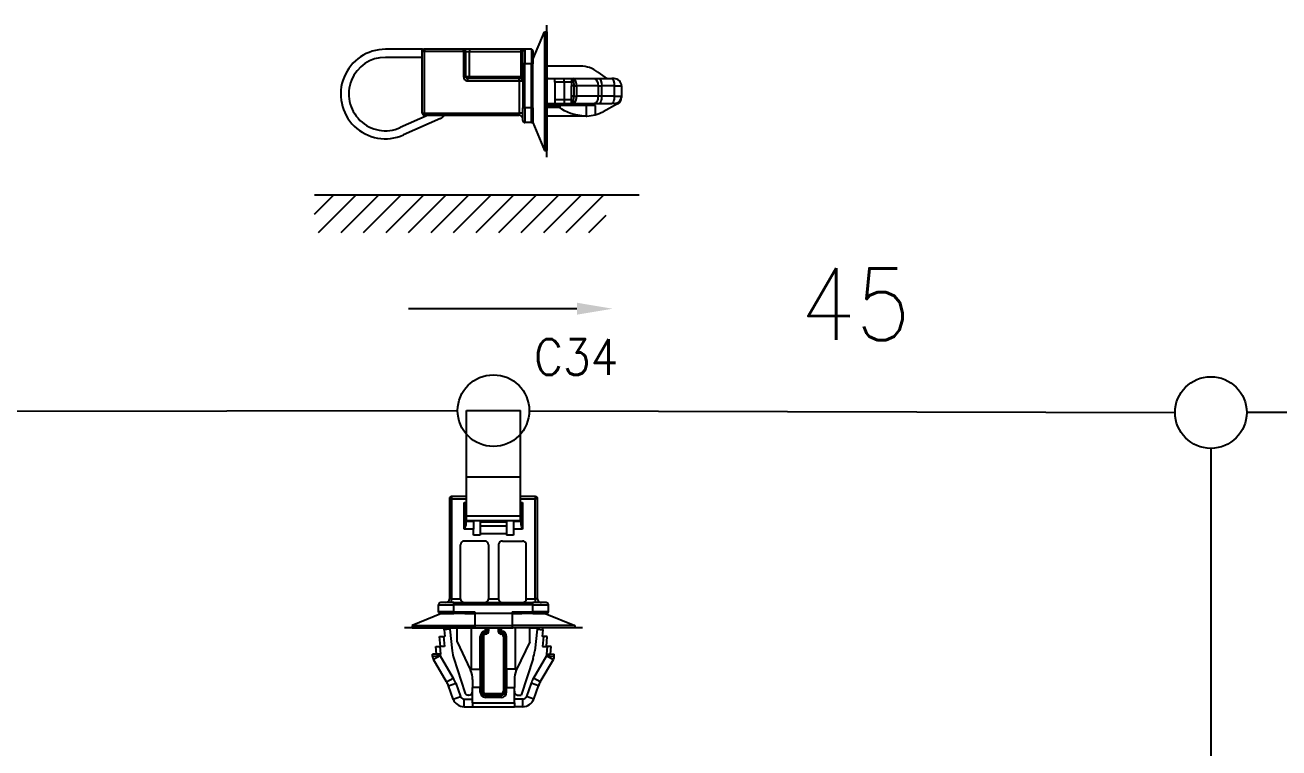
# Model space of a CAD drawing. Header units: inches. Extents: x 47316 to 59086, y 3141 to 11743.
# Drawn here: x 54072.9 to 54160.4, y 8599.2 to 8649.7 of the extents above; entities that cross this region are included whole.
import ezdxf

# ---------------------------------------------------------------- set-up
doc = ezdxf.new("R2010")
doc.units = ezdxf.units.IN
doc.header["$MEASUREMENT"] = 0
doc.styles.get("Standard").update_dxf_attribs({"font": ''})
doc.styles.get('Standard').set_extended_font_data('SimSun')
doc.linetypes.add('_VH_OTCON', pattern='A,0.0001,[7,VeSys.shx,S=0.1,R=0,X=0,Y=0],-0.4,[7,VeSys.shx,S=0.1,R=0,X=0,Y=0],-0.4,["X",Standard,S=1,R=0,X=-0.5,Y=-0.5],-0.0001,[7,VeSys.shx,S=0.1,R=0,X=0,Y=0],-0.4', length=1.2002)
doc.linetypes.add('_VH_UNTAPED', pattern='A,0.0001,[17,VeSys.shx,S=0.1,R=0,X=0,Y=0],-0.4', length=0.4001)

msp = doc.modelspace()

# ---------------------------------------------------------------- linework, layer by layer
at = {"color": 0, "lineweight": -2, "ltscale": 0.45}
msp.add_line((54109.317, 8640.476), (54109.317, 8649.692), dxfattribs=at)
at = {"color": 0, "lineweight": -2, "ltscale": 0.102775}
msp.add_line((54108.36, 8647.286), (54109.164, 8649.231), dxfattribs=at)
at = {"color": 0, "lineweight": -2, "ltscale": 0.404999}
for p, q in [((54109.164, 8649.231), (54109.164, 8640.936)), ((54109.317, 8649.231), (54109.317, 8640.936))]:
    msp.add_line(p, q, dxfattribs=at)
at = {"color": 0, "lineweight": -2, "ltscale": 0.0075}
for p, q in [((54109.164, 8649.231), (54109.317, 8649.231)), ((54100.782, 8647.848), (54100.628, 8647.848)), ((54100.782, 8648.002), (54100.782, 8647.848)), ((54103.521, 8647.848), (54103.521, 8648.002)), ((54103.521, 8647.848), (54103.675, 8647.848)), ((54103.931, 8648.002), (54103.931, 8647.848)), ((54107.515, 8648.002), (54107.515, 8647.848)), ((54107.796, 8646.978), (54107.643, 8646.978)), ((54103.521, 8646.082), (54103.675, 8646.082)), ((54103.803, 8645.8), (54103.803, 8645.954)), ((54107.387, 8645.8), (54107.387, 8645.954)), ((54100.628, 8643.548), (54100.782, 8643.548)), ((54100.782, 8643.394), (54100.782, 8643.548)), ((54107.387, 8643.394), (54107.387, 8643.548)), ((54107.796, 8643.906), (54107.643, 8643.906)), ((54109.164, 8640.936), (54109.317, 8640.936))]:
    msp.add_line(p, q, dxfattribs=at)
at = {"color": 0, "lineweight": -2, "ltscale": 0.125}
for p, q in [((54100.628, 8648.002), (54098.068, 8648.002)), ((54100.628, 8647.439), (54098.068, 8647.439))]:
    msp.add_line(p, q, dxfattribs=at)
at = {"color": 0, "lineweight": -2, "ltscale": 0.005579}
msp.add_line((54100.628, 8647.921), (54100.628, 8648.036), dxfattribs=at)
at = {"color": 0, "lineweight": -2, "ltscale": 0.003563}
msp.add_line((54100.628, 8647.848), (54100.628, 8647.921), dxfattribs=at)
at = {"color": 0, "lineweight": -2, "ltscale": 0.208965}
msp.add_line((54100.628, 8643.569), (54100.628, 8647.848), dxfattribs=at)
at = {"color": 0, "lineweight": -2, "ltscale": 0.001345}
msp.add_line((54100.782, 8648.002), (54100.754, 8648.002), dxfattribs=at)
at = {"color": 0, "lineweight": -2, "ltscale": 0.13375}
for p, q in [((54103.521, 8648.002), (54100.782, 8648.002)), ((54103.521, 8647.848), (54100.782, 8647.848))]:
    msp.add_line(p, q, dxfattribs=at)
at = {"color": 0, "lineweight": -2, "ltscale": 0.210001}
msp.add_line((54100.782, 8643.548), (54100.782, 8647.848), dxfattribs=at)
at = {"color": 0, "lineweight": -2, "ltscale": 0.02}
msp.add_line((54103.931, 8648.002), (54103.521, 8648.002), dxfattribs=at)
at = {"color": 0, "lineweight": -2, "ltscale": 0.08625}
for p, q in [((54103.521, 8647.848), (54103.521, 8646.082)), ((54103.675, 8646.082), (54103.675, 8647.848)), ((54103.931, 8646.082), (54103.931, 8647.848)), ((54107.515, 8647.848), (54107.515, 8646.082))]:
    msp.add_line(p, q, dxfattribs=at)
at = {"color": 0, "lineweight": -2, "ltscale": 0.0125}
for p, q in [((54103.675, 8647.848), (54103.931, 8647.848)), ((54103.931, 8646.082), (54103.675, 8646.082)), ((54109.881, 8645.698), (54109.881, 8645.954)), ((54110.546, 8645.698), (54110.546, 8645.954)), ((54107.387, 8645.8), (54107.643, 8645.8)), ((54109.881, 8644.469), (54109.881, 8644.213)), ((54110.546, 8644.469), (54110.546, 8644.213)), ((54107.643, 8643.548), (54107.387, 8643.548))]:
    msp.add_line(p, q, dxfattribs=at)
at = {"color": 0, "lineweight": -2, "ltscale": 0.175}
for p, q in [((54107.515, 8648.002), (54103.931, 8648.002)), ((54103.931, 8647.848), (54107.515, 8647.848)), ((54107.387, 8645.954), (54103.803, 8645.954)), ((54107.515, 8646.082), (54103.931, 8646.082)), ((54103.803, 8645.8), (54107.387, 8645.8))]:
    msp.add_line(p, q, dxfattribs=at)
at = {"color": 0, "lineweight": -2, "ltscale": 0.01375}
msp.add_line((54107.796, 8648.002), (54107.515, 8648.002), dxfattribs=at)
at = {"color": 0, "lineweight": -2, "ltscale": 0.00625}
for p, q in [((54107.515, 8647.848), (54107.643, 8647.848)), ((54103.931, 8646.082), (54103.931, 8645.954)), ((54107.515, 8645.954), (54107.387, 8645.954)), ((54107.643, 8646.082), (54107.515, 8646.082)), ((54107.515, 8646.082), (54107.515, 8645.954))]:
    msp.add_line(p, q, dxfattribs=at)
at = {"color": 0, "lineweight": -2, "ltscale": 0.0425}
for p, q in [((54107.643, 8646.978), (54107.643, 8647.848)), ((54107.643, 8643.036), (54107.643, 8643.906))]:
    msp.add_line(p, q, dxfattribs=at)
at = {"color": 0, "lineweight": -2, "ltscale": 0.05}
for p, q in [((54107.796, 8648.002), (54107.796, 8646.978)), ((54108.257, 8648.002), (54108.257, 8646.978)), ((54107.796, 8643.906), (54107.796, 8642.882)), ((54108.257, 8642.882), (54108.257, 8643.906))]:
    msp.add_line(p, q, dxfattribs=at)
at = {"color": 0, "lineweight": -2, "ltscale": 0.022501}
for p, q in [((54108.257, 8648.002), (54107.796, 8648.002)), ((54108.257, 8646.978), (54107.796, 8646.978)), ((54108.257, 8643.906), (54107.796, 8643.906)), ((54108.257, 8642.882), (54107.796, 8642.882))]:
    msp.add_line(p, q, dxfattribs=at)
at = {"color": 0, "lineweight": -2, "ltscale": 0.045}
for p, q in [((54108.36, 8647.9), (54108.36, 8646.978)), ((54108.36, 8643.906), (54108.36, 8642.984)), ((54110.239, 8644.085), (54109.317, 8644.085)), ((54110.239, 8643.941), (54109.317, 8643.941))]:
    msp.add_line(p, q, dxfattribs=at)
at = {"color": 0, "lineweight": -2, "ltscale": 0.15}
for p, q in [((54107.643, 8646.978), (54107.643, 8643.906)), ((54107.796, 8643.906), (54107.796, 8646.978)), ((54108.257, 8643.906), (54108.257, 8646.978)), ((54108.36, 8643.906), (54108.36, 8646.978))]:
    msp.add_line(p, q, dxfattribs=at)
at = {"color": 0, "lineweight": -2, "ltscale": 0.005}
for p, q in [((54108.257, 8646.978), (54108.36, 8646.978)), ((54108.257, 8643.906), (54108.36, 8643.906)), ((54108.257, 8642.882), (54108.36, 8642.882))]:
    msp.add_line(p, q, dxfattribs=at)
at = {"color": 0, "lineweight": -2, "ltscale": 0.114584}
msp.add_line((54111.664, 8646.824), (54109.317, 8646.824), dxfattribs=at)
at = {"color": 0, "lineweight": -2}
for p, q in [((54107.515, 8645.954), (54107.518, 8645.954)), ((54107.518, 8645.954), (54107.524, 8645.951)), ((54107.524, 8645.951), (54107.55, 8645.929)), ((54107.598, 8645.881), (54107.636, 8645.829)), ((54107.642, 8646.07), (54107.635, 8646.038)), ((54107.643, 8646.077), (54107.642, 8646.07)), ((54107.643, 8646.077), (54107.643, 8646.078)), ((54107.643, 8646.078), (54107.643, 8646.077)), ((54107.643, 8646.066), (54107.643, 8646.077)), ((54111.248, 8645.929), (54111.175, 8645.954)), ((54111.175, 8645.954), (54111.176, 8645.954)), ((54111.176, 8645.954), (54111.177, 8645.953)), ((54111.177, 8645.953), (54111.178, 8645.952)), ((54111.178, 8645.952), (54111.179, 8645.949)), ((54111.179, 8645.949), (54111.182, 8645.939)), ((54111.182, 8645.939), (54111.194, 8645.829)), ((54111.312, 8645.858), (54111.248, 8645.929)), ((54111.354, 8645.774), (54111.312, 8645.858)), ((54107.636, 8645.829), (54107.643, 8645.8)), ((54111.194, 8645.829), (54111.203, 8645.442)), ((54111.385, 8645.672), (54111.354, 8645.774)), ((54111.41, 8645.442), (54111.385, 8645.672)), ((54111.175, 8644.213), (54111.214, 8644.22)), ((54111.175, 8644.213), (54111.176, 8644.213)), ((54111.176, 8644.213), (54111.177, 8644.214)), ((54111.177, 8644.214), (54111.178, 8644.216)), ((54111.178, 8644.216), (54111.181, 8644.222)), ((54111.181, 8644.222), (54111.19, 8644.289)), ((54111.19, 8644.289), (54111.203, 8644.725)), ((54111.214, 8644.22), (54111.282, 8644.271)), ((54111.282, 8644.271), (54111.354, 8644.397)), ((54111.354, 8644.397), (54111.397, 8644.56)), ((54111.397, 8644.56), (54111.41, 8644.725)), ((54093.114, 8637.834), (54115.77, 8637.834, 0)), ((54093.114, 8636.495), (54094.452, 8637.834)), ((54093.396, 8635.206), (54096.024, 8637.834)), ((54094.967, 8635.206), (54097.596, 8637.834)), ((54096.539, 8635.206), (54099.167, 8637.834)), ((54098.11, 8635.206), (54100.739, 8637.834)), ((54099.682, 8635.206), (54102.31, 8637.834)), ((54101.254, 8635.206), (54103.882, 8637.834)), ((54102.825, 8635.206), (54105.453, 8637.834)), ((54104.397, 8635.206), (54107.025, 8637.834)), ((54105.968, 8635.206), (54108.596, 8637.834)), ((54107.54, 8635.206), (54110.168, 8637.834)), ((54109.111, 8635.206), (54111.739, 8637.834)), ((54110.683, 8635.206), (54113.311, 8637.834)), ((54112.254, 8635.206), (54113.476, 8636.427))]:
    msp.add_line(p, q, dxfattribs=at)
at = {"color": 0, "lineweight": -2, "ltscale": 0.003308}
msp.add_line((54107.55, 8645.929), (54107.598, 8645.881), dxfattribs=at)
at = {"color": 0, "lineweight": -2, "ltscale": 2.74658e-05}
msp.add_line((54107.643, 8646.066), (54107.643, 8646.066), dxfattribs=at)
msp.add_line((54107.643, 8646.066), (54107.643, 8646.066), dxfattribs=at)
msp.add_line((54107.643, 8646.066), (54107.643, 8646.066), dxfattribs=at)
at = {"color": 0, "lineweight": -2, "ltscale": 0.001476}
for p, q in [((54109.414, 8645.954), (54109.445, 8645.954)), ((54109.414, 8644.213), (54109.445, 8644.213))]:
    msp.add_line(p, q, dxfattribs=at)
at = {"color": 0, "lineweight": -2, "ltscale": 0.021278}
for p, q in [((54109.445, 8645.954), (54109.881, 8645.954)), ((54109.445, 8644.213), (54109.881, 8644.213))]:
    msp.add_line(p, q, dxfattribs=at)
at = {"color": 0, "lineweight": -2, "ltscale": 0.0325}
for p, q in [((54109.881, 8645.954), (54110.546, 8645.954)), ((54110.546, 8645.698), (54109.881, 8645.698)), ((54110.546, 8644.469), (54109.881, 8644.469)), ((54109.881, 8644.213), (54110.546, 8644.213))]:
    msp.add_line(p, q, dxfattribs=at)
at = {"color": 0, "lineweight": -2, "ltscale": 0.025}
for p, q in [((54110.546, 8645.954), (54111.058, 8645.954)), ((54111.058, 8645.954), (54111.058, 8645.442)), ((54111.058, 8645.698), (54110.546, 8645.698)), ((54111.058, 8644.469), (54110.546, 8644.469)), ((54110.546, 8644.213), (54111.058, 8644.213)), ((54111.058, 8644.213), (54111.058, 8644.725))]:
    msp.add_line(p, q, dxfattribs=at)
at = {"color": 0, "lineweight": -2, "ltscale": 0.005732}
for p, q in [((54111.058, 8645.954), (54111.175, 8645.954)), ((54111.058, 8644.213), (54111.175, 8644.213))]:
    msp.add_line(p, q, dxfattribs=at)
at = {"color": 0, "lineweight": -2, "ltscale": 0.071613}
for p, q in [((54111.175, 8645.954), (54112.642, 8645.954)), ((54111.175, 8644.213), (54112.642, 8644.213))]:
    msp.add_line(p, q, dxfattribs=at)
at = {"color": 0, "lineweight": -2, "ltscale": 0.016626}
for p, q in [((54112.642, 8645.954), (54112.983, 8645.954)), ((54112.642, 8644.213), (54112.983, 8644.213))]:
    msp.add_line(p, q, dxfattribs=at)
at = {"color": 0, "lineweight": -2, "ltscale": 0.029166}
msp.add_line((54112.893, 8646.415), (54113.371, 8646.056), dxfattribs=at)
at = {"color": 0, "lineweight": -2, "ltscale": 0.042757}
for p, q in [((54112.983, 8645.954), (54113.858, 8645.954)), ((54114.031, 8645.442), (54113.156, 8645.442)), ((54112.983, 8644.213), (54113.858, 8644.213)), ((54114.031, 8644.725), (54113.156, 8644.725))]:
    msp.add_line(p, q, dxfattribs=at)
at = {"color": 0, "lineweight": -2, "ltscale": 0.001286}
msp.add_line((54113.516, 8645.954), (54113.516, 8645.98), dxfattribs=at)
at = {"color": 0, "lineweight": -2, "ltscale": 0.008273}
for p, q in [((54114.028, 8645.954), (54113.858, 8645.954)), ((54114.028, 8644.213), (54113.858, 8644.213))]:
    msp.add_line(p, q, dxfattribs=at)
at = {"color": 0, "lineweight": -2, "ltscale": 0.110001}
msp.add_line((54107.387, 8645.8), (54107.387, 8643.548), dxfattribs=at)
at = {"color": 0, "lineweight": -2, "ltscale": 0.060001}
for p, q in [((54109.881, 8645.698), (54109.881, 8644.469)), ((54110.546, 8645.698), (54110.546, 8644.469))]:
    msp.add_line(p, q, dxfattribs=at)
at = {"color": 0, "lineweight": -2, "ltscale": 0.007086}
for p, q in [((54111.203, 8645.442), (54111.058, 8645.442)), ((54111.203, 8644.725), (54111.058, 8644.725))]:
    msp.add_line(p, q, dxfattribs=at)
at = {"color": 0, "lineweight": -2, "ltscale": 0.035001}
for p, q in [((54111.058, 8644.725), (54111.058, 8645.442)), ((54111.203, 8645.442), (54111.203, 8644.725)), ((54111.41, 8644.725), (54111.41, 8645.442)), ((54112.9, 8645.442), (54112.9, 8644.725)), ((54113.156, 8644.725), (54113.156, 8645.442)), ((54114.031, 8645.442), (54114.031, 8644.725)), ((54114.54, 8645.442), (54114.54, 8644.725))]:
    msp.add_line(p, q, dxfattribs=at)
at = {"color": 0, "lineweight": -2, "ltscale": 0.010089}
for p, q in [((54111.203, 8645.442), (54111.41, 8645.442)), ((54111.203, 8644.725), (54111.41, 8644.725))]:
    msp.add_line(p, q, dxfattribs=at)
at = {"color": 0, "lineweight": -2, "ltscale": 0.072781}
for p, q in [((54112.9, 8645.442), (54111.41, 8645.442)), ((54112.9, 8644.725), (54111.41, 8644.725))]:
    msp.add_line(p, q, dxfattribs=at)
at = {"color": 0, "lineweight": -2, "ltscale": 0.012469}
for p, q in [((54112.9, 8645.442), (54113.156, 8645.442)), ((54113.156, 8644.725), (54112.9, 8644.725))]:
    msp.add_line(p, q, dxfattribs=at)
at = {"color": 0, "lineweight": -2, "ltscale": 0.024818}
for p, q in [((54114.031, 8645.442), (54114.54, 8645.442)), ((54114.031, 8644.725), (54114.54, 8644.725))]:
    msp.add_line(p, q, dxfattribs=at)
at = {"color": 0, "lineweight": -2, "ltscale": 0.056026}
msp.add_line((54114.269, 8644.188), (54113.258, 8643.646), dxfattribs=at)
at = {"color": 0, "lineweight": -2, "ltscale": 0.00419}
msp.add_line((54114.54, 8644.725), (54114.54, 8644.639), dxfattribs=at)
at = {"color": 0, "lineweight": -2, "ltscale": 0.103879}
msp.add_line((54101.047, 8643.394), (54099.101, 8642.536), dxfattribs=at)
at = {"color": 0, "lineweight": -2, "ltscale": 9.00947e-05}
msp.add_line((54100.63, 8643.568), (54100.628, 8643.569), dxfattribs=at)
at = {"color": 0, "lineweight": -2, "ltscale": 0.000974045}
msp.add_line((54100.628, 8643.548), (54100.63, 8643.568), dxfattribs=at)
at = {"color": 0, "lineweight": -2, "ltscale": 0.3225}
for p, q in [((54100.782, 8643.548), (54107.387, 8643.548)), ((54100.782, 8643.394), (54107.387, 8643.394))]:
    msp.add_line(p, q, dxfattribs=at)
at = {"color": 0, "lineweight": -2, "ltscale": 0.133392}
msp.add_line((54112.049, 8643.343), (54109.317, 8643.343), dxfattribs=at)
at = {"color": 0, "lineweight": -2, "ltscale": 0.089438}
msp.add_line((54112.071, 8644.085), (54110.239, 8644.085), dxfattribs=at)
at = {"color": 0, "lineweight": -2, "ltscale": 0.007027}
msp.add_line((54110.239, 8644.085), (54110.239, 8643.941), dxfattribs=at)
at = {"color": 0, "lineweight": -2, "ltscale": 0.003716}
msp.add_line((54112.125, 8643.344), (54112.049, 8643.343), dxfattribs=at)
at = {"color": 0, "lineweight": -2, "ltscale": 0.036124}
msp.add_line((54112.071, 8644.085), (54112.071, 8643.345), dxfattribs=at)
at = {"color": 0, "lineweight": -2, "ltscale": 0.032304}
msp.add_line((54112.732, 8644.085), (54112.071, 8644.085), dxfattribs=at)
at = {"color": 0, "lineweight": -2, "ltscale": 0.00267}
msp.add_line((54112.071, 8643.345), (54112.125, 8643.344), dxfattribs=at)
at = {"color": 0, "lineweight": -2, "ltscale": 0.031718}
msp.add_line((54112.732, 8643.436), (54112.732, 8644.085), dxfattribs=at)
at = {"color": 0, "lineweight": -2, "ltscale": 0.137786}
msp.add_line((54101.91, 8643.159), (54099.328, 8642.021), dxfattribs=at)
at = {"color": 0, "lineweight": -2, "ltscale": 0.005023}
msp.add_line((54108.36, 8642.985), (54108.36, 8642.882), dxfattribs=at)
at = {"color": 0, "lineweight": -2, "ltscale": 0.102785}
msp.add_line((54108.36, 8642.882), (54109.164, 8640.936), dxfattribs=at)
at = {"color": 7, "lineweight": -2}
msp.add_line((54111.43, 8629.894), (54099.682, 8629.894), dxfattribs=at)
at = {"color": 0, "linetype": '_VH_OTCON', "lineweight": -2, "ltscale": 5}
for p, q in [((54103.102, 8622.774), (54007.643, 8622.586)), ((54108.102, 8622.772), (54153.166, 8622.656)), ((54226.497, 8622.601), (54158.166, 8622.647))]:
    msp.add_line(p, q, dxfattribs=at)
at = {"color": 0, "lineweight": -3, "ltscale": 0.213993}
for p, q in [((54103.712, 8618.156), (54103.712, 8622.779)), ((54107.492, 8618.156), (54107.492, 8622.779))]:
    msp.add_line(p, q, dxfattribs=at)
at = {"color": 0, "lineweight": -3, "ltscale": 0.175}
for p, q in [((54103.712, 8622.779), (54107.492, 8622.779)), ((54103.712, 8618.156), (54107.492, 8618.156)), ((54103.712, 8615.433), (54107.492, 8615.433)), ((54103.712, 8615.111), (54107.492, 8615.111))]:
    msp.add_line(p, q, dxfattribs=at)
at = {"color": 0, "linetype": '_VH_UNTAPED', "lineweight": -2, "ltscale": 5}
msp.add_line((54155.666, 8620.149), (54155.666, 8571.851), dxfattribs=at)
at = {"color": 0, "lineweight": -3, "ltscale": 0.126088}
for p, q in [((54103.712, 8615.433), (54103.712, 8618.156)), ((54107.492, 8615.433), (54107.492, 8618.156))]:
    msp.add_line(p, q, dxfattribs=at)
at = {"color": 0, "lineweight": -3, "ltscale": 0.3225}
for p, q in [((54102.524, 8616.622), (54102.524, 8609.656)), ((54102.686, 8616.622), (54102.686, 8609.656)), ((54108.518, 8609.656), (54108.518, 8616.622)), ((54108.68, 8609.656), (54108.68, 8616.622))]:
    msp.add_line(p, q, dxfattribs=at)
at = {"color": 0, "lineweight": -3, "ltscale": 0.0075}
for p, q in [((54102.686, 8616.622), (54102.524, 8616.622)), ((54102.686, 8616.785), (54102.686, 8616.622)), ((54108.518, 8616.785), (54108.518, 8616.622)), ((54108.68, 8616.622), (54108.518, 8616.622)), ((54102.686, 8609.656), (54102.524, 8609.656)), ((54102.848, 8609.225), (54102.848, 8609.386)), ((54108.356, 8609.225), (54108.356, 8609.386)), ((54108.68, 8609.656), (54108.518, 8609.656)), ((54099.932, 8607.782), (54099.932, 8607.62)), ((54104.306, 8607.782), (54104.306, 8607.62)), ((54106.898, 8607.782), (54106.898, 8607.62)), ((54111.272, 8607.782), (54111.272, 8607.62))]:
    msp.add_line(p, q, dxfattribs=at)
at = {"color": 0, "lineweight": -3, "ltscale": 0.047501}
for p, q in [((54103.712, 8616.785), (54102.686, 8616.785)), ((54102.686, 8616.622), (54103.712, 8616.622)), ((54108.518, 8616.785), (54107.492, 8616.785)), ((54107.492, 8616.622), (54108.518, 8616.622))]:
    msp.add_line(p, q, dxfattribs=at)
at = {"color": 0, "lineweight": -3, "ltscale": 0.006325}
for p, q in [((54103.66, 8616.269), (54103.564, 8616.365)), ((54107.544, 8616.269), (54107.641, 8616.365))]:
    msp.add_line(p, q, dxfattribs=at)
at = {"color": 0, "lineweight": -3, "ltscale": 0.08559}
for p, q in [((54103.564, 8614.516), (54103.564, 8616.365)), ((54107.641, 8616.365), (54107.641, 8614.516))]:
    msp.add_line(p, q, dxfattribs=at)
at = {"color": 0, "lineweight": -3, "ltscale": 0.006876}
for p, q in [((54103.564, 8616.365), (54103.712, 8616.365)), ((54107.492, 8616.365), (54107.641, 8616.365))]:
    msp.add_line(p, q, dxfattribs=at)
at = {"color": 0, "lineweight": -3, "ltscale": 0.002403}
for p, q in [((54103.712, 8616.269), (54103.66, 8616.269)), ((54107.544, 8616.269), (54107.492, 8616.269))]:
    msp.add_line(p, q, dxfattribs=at)
at = {"color": 0, "lineweight": -3, "ltscale": 0.065}
for p, q in [((54103.672, 8616.245), (54103.672, 8614.841)), ((54107.533, 8614.841), (54107.533, 8616.245))]:
    msp.add_line(p, q, dxfattribs=at)
at = {"color": 0, "lineweight": -3, "ltscale": 0.001875}
for p, q in [((54103.672, 8615.93), (54103.712, 8615.93)), ((54103.672, 8615.758), (54103.712, 8615.758)), ((54107.492, 8615.93), (54107.533, 8615.93)), ((54107.492, 8615.758), (54107.533, 8615.758))]:
    msp.add_line(p, q, dxfattribs=at)
at = {"color": 0, "lineweight": -3, "ltscale": 0.014919}
for p, q in [((54103.712, 8615.111), (54103.712, 8615.433)), ((54107.492, 8615.111), (54107.492, 8615.433))]:
    msp.add_line(p, q, dxfattribs=at)
at = {"color": 0, "lineweight": -3, "ltscale": 0.03}
for p, q in [((54104.212, 8614.516), (54103.564, 8614.516)), ((54107.641, 8614.516), (54106.993, 8614.516))]:
    msp.add_line(p, q, dxfattribs=at)
at = {"color": 0, "lineweight": -3, "ltscale": 0.025}
for p, q in [((54103.672, 8615.056), (54104.212, 8615.056)), ((54104.212, 8615.056), (54104.212, 8614.516)), ((54106.993, 8615.056), (54106.993, 8614.516)), ((54106.993, 8615.056), (54107.533, 8615.056)), ((54101.895, 8605.784), (54101.355, 8605.784)), ((54109.309, 8605.784), (54109.849, 8605.784)), ((54104.684, 8603.464), (54104.144, 8603.464)), ((54106.52, 8603.464), (54107.06, 8603.464)), ((54103.553, 8602.112), (54103.553, 8602.652)), ((54107.651, 8602.112), (54107.651, 8602.652))]:
    msp.add_line(p, q, dxfattribs=at)
at = {"color": 0, "lineweight": -3, "ltscale": 0.02}
for p, q in [((54104.212, 8614.085), (54104.212, 8614.516)), ((54106.993, 8614.516), (54106.993, 8614.085))]:
    msp.add_line(p, q, dxfattribs=at)
at = {"color": 0, "lineweight": -3, "ltscale": 0.001888}
for p, q in [((54104.684, 8615.111), (54104.684, 8615.07)), ((54106.52, 8615.111), (54106.52, 8615.07))]:
    msp.add_line(p, q, dxfattribs=at)
at = {"color": 0, "lineweight": -3, "ltscale": 0.003008}
for p, q in [((54104.684, 8615.07), (54104.684, 8615.005)), ((54106.52, 8615.07), (54106.52, 8615.005))]:
    msp.add_line(p, q, dxfattribs=at)
at = {"color": 0, "lineweight": -3, "ltscale": 0.085001}
for p, q in [((54106.52, 8615.07), (54104.684, 8615.07)), ((54106.52, 8615.005), (54104.684, 8615.005)), ((54106.52, 8614.715), (54104.684, 8614.715)), ((54106.52, 8614.184), (54104.684, 8614.184))]:
    msp.add_line(p, q, dxfattribs=at)
at = {"color": 0, "lineweight": -3, "ltscale": 0.013433}
for p, q in [((54104.684, 8615.005), (54104.684, 8614.715)), ((54106.52, 8615.005), (54106.52, 8614.715))]:
    msp.add_line(p, q, dxfattribs=at)
at = {"color": 0, "lineweight": -3, "ltscale": 0.024584}
for p, q in [((54104.684, 8614.715), (54104.684, 8614.184)), ((54106.52, 8614.715), (54106.52, 8614.184))]:
    msp.add_line(p, q, dxfattribs=at)
at = {"color": 0, "lineweight": -3, "ltscale": 0.064999}
for p, q in [((54104.981, 8613.68), (54103.577, 8613.68)), ((54106.223, 8613.68), (54107.627, 8613.68))]:
    msp.add_line(p, q, dxfattribs=at)
at = {"color": 0, "lineweight": -3, "ltscale": 0.021875}
for p, q in [((54104.684, 8614.085), (54104.212, 8614.085)), ((54106.993, 8614.085), (54106.52, 8614.085))]:
    msp.add_line(p, q, dxfattribs=at)
at = {"color": 0, "lineweight": -3, "ltscale": 0.004588}
for p, q in [((54104.684, 8614.184), (54104.684, 8614.085)), ((54106.52, 8614.184), (54106.52, 8614.085))]:
    msp.add_line(p, q, dxfattribs=at)
at = {"color": 0, "lineweight": -3, "ltscale": 0.17375}
for p, q in [((54103.307, 8609.656), (54103.307, 8613.41)), ((54105.251, 8613.41), (54105.251, 8609.656)), ((54105.953, 8613.41), (54105.953, 8609.656)), ((54107.897, 8609.656), (54107.897, 8613.41))]:
    msp.add_line(p, q, dxfattribs=at)
at = {"color": 0, "lineweight": -3, "ltscale": 0.05}
for p, q in [((54101.768, 8609.225), (54102.848, 8609.225)), ((54108.356, 8609.225), (54109.436, 8609.225)), ((54102.848, 8608.738), (54101.768, 8608.738)), ((54109.436, 8608.738), (54108.356, 8608.738)), ((54105.062, 8603.03), (54106.142, 8603.03)), ((54105.062, 8602.922), (54106.142, 8602.922)), ((54106.142, 8602.763), (54105.062, 8602.763))]:
    msp.add_line(p, q, dxfattribs=at)
at = {"color": 0, "lineweight": -3, "ltscale": 0.022501}
for p, q in [((54101.768, 8608.738), (54101.768, 8609.225)), ((54102.848, 8608.738), (54102.848, 8609.225)), ((54108.356, 8608.738), (54108.356, 8609.225)), ((54109.436, 8608.738), (54109.436, 8609.225))]:
    msp.add_line(p, q, dxfattribs=at)
at = {"color": 0, "lineweight": -3, "ltscale": 0.0425}
for p, q in [((54102.848, 8609.386), (54101.93, 8609.386)), ((54109.274, 8609.386), (54108.356, 8609.386))]:
    msp.add_line(p, q, dxfattribs=at)
at = {"color": 0, "lineweight": -3, "ltscale": 0.028751}
for p, q in [((54102.686, 8609.656), (54103.307, 8609.656)), ((54107.897, 8609.656), (54108.518, 8609.656))]:
    msp.add_line(p, q, dxfattribs=at)
at = {"color": 0, "lineweight": -3, "ltscale": 0.0125}
for p, q in [((54102.686, 8609.386), (54102.686, 8609.656)), ((54108.518, 8609.656), (54108.518, 8609.386))]:
    msp.add_line(p, q, dxfattribs=at)
at = {"color": 0, "lineweight": -3, "ltscale": 0.254999}
for p, q in [((54102.848, 8609.386), (54108.356, 8609.386)), ((54108.356, 8609.225), (54102.848, 8609.225))]:
    msp.add_line(p, q, dxfattribs=at)
at = {"color": 0, "lineweight": -3, "ltscale": 0.032501}
msp.add_line((54105.251, 8609.656), (54105.953, 8609.656), dxfattribs=at)
at = {"color": 0, "lineweight": -3, "ltscale": 0.102777}
for p, q in [((54101.984, 8608.631), (54099.932, 8607.782)), ((54109.221, 8608.631), (54111.272, 8607.782))]:
    msp.add_line(p, q, dxfattribs=at)
at = {"color": 0, "lineweight": -3, "ltscale": 0.045001}
for p, q in [((54101.876, 8608.631), (54102.848, 8608.631)), ((54108.356, 8608.631), (54109.328, 8608.631))]:
    msp.add_line(p, q, dxfattribs=at)
at = {"color": 0, "lineweight": -3, "ltscale": 0.067499}
for p, q in [((54102.848, 8608.738), (54104.306, 8608.738)), ((54106.898, 8608.738), (54108.356, 8608.738))]:
    msp.add_line(p, q, dxfattribs=at)
at = {"color": 0, "lineweight": -3, "ltscale": 0.005}
for p, q in [((54102.848, 8608.631), (54102.848, 8608.738)), ((54104.306, 8608.738), (54104.306, 8608.631)), ((54106.898, 8608.738), (54106.898, 8608.631)), ((54108.356, 8608.738), (54108.356, 8608.631)), ((54105.049, 8607.398), (54105.157, 8607.398)), ((54105.049, 8607.398), (54105.052, 8607.29)), ((54105.265, 8607.398), (54105.157, 8607.398)), ((54105.94, 8607.398), (54106.048, 8607.398)), ((54106.156, 8607.398), (54106.048, 8607.398)), ((54106.156, 8607.398), (54106.152, 8607.29)), ((54104.684, 8607.021), (54104.792, 8607.021)), ((54104.9, 8607.021), (54104.792, 8607.021)), ((54105.056, 8607.182), (54105.052, 8607.29)), ((54106.148, 8607.182), (54106.152, 8607.29)), ((54106.304, 8607.021), (54106.412, 8607.021)), ((54106.52, 8607.021), (54106.412, 8607.021)), ((54104.684, 8604.739), (54104.792, 8604.739)), ((54106.52, 8604.739), (54106.412, 8604.739)), ((54104.9, 8603.192), (54104.792, 8603.192)), ((54105.062, 8603.03), (54105.062, 8602.922)), ((54106.142, 8603.03), (54106.142, 8602.922)), ((54106.304, 8603.192), (54106.412, 8603.192))]:
    msp.add_line(p, q, dxfattribs=at)
at = {"color": 0, "lineweight": -3, "ltscale": 0.035016}
msp.add_line((54103.604, 8608.631), (54102.848, 8608.631), dxfattribs=at)
at = {"color": 0, "lineweight": -3, "ltscale": 0.032477}
msp.add_line((54103.605, 8608.631), (54104.306, 8608.631), dxfattribs=at)
at = {"color": 0, "lineweight": -3, "ltscale": 0.004885}
msp.add_line((54103.852, 8608.651), (54103.956, 8608.667), dxfattribs=at)
at = {"color": 0, "lineweight": -3, "ltscale": 0.120001}
for p, q in [((54106.898, 8608.631), (54104.306, 8608.631)), ((54104.306, 8607.782), (54106.898, 8607.782)), ((54104.306, 8607.62), (54106.898, 8607.62))]:
    msp.add_line(p, q, dxfattribs=at)
at = {"color": 0, "lineweight": -3, "ltscale": 0.039266}
msp.add_line((54104.306, 8608.631), (54104.306, 8607.782), dxfattribs=at)
at = {"color": 0, "lineweight": -3, "ltscale": 0.031544}
msp.add_line((54106.898, 8608.631), (54107.579, 8608.631), dxfattribs=at)
at = {"color": 0, "lineweight": -3, "ltscale": 0.039263}
msp.add_line((54106.898, 8608.631), (54106.898, 8607.782), dxfattribs=at)
at = {"color": 0, "lineweight": -3, "ltscale": 0.034947}
msp.add_line((54108.356, 8608.631), (54107.601, 8608.631), dxfattribs=at)
at = {"color": 0, "lineweight": -3, "ltscale": 0.224985}
for p, q in [((54104.252, 8607.62), (54099.392, 8607.62)), ((54111.812, 8607.62), (54106.952, 8607.62))]:
    msp.add_line(p, q, dxfattribs=at)
at = {"color": 0, "lineweight": -3, "ltscale": 0.202499}
for p, q in [((54099.932, 8607.782), (54104.306, 8607.782)), ((54099.932, 8607.62), (54104.306, 8607.62)), ((54111.272, 8607.782), (54106.898, 8607.782)), ((54111.272, 8607.62), (54106.898, 8607.62))]:
    msp.add_line(p, q, dxfattribs=at)
at = {"color": 0, "lineweight": -3, "ltscale": 0.006246}
for p, q in [((54102.158, 8607.486), (54102.146, 8607.62)), ((54109.047, 8607.486), (54109.058, 8607.62))]:
    msp.add_line(p, q, dxfattribs=at)
at = {"color": 0, "lineweight": -3, "ltscale": 0.018793}
for p, q in [((54102.562, 8607.518), (54102.158, 8607.486)), ((54108.642, 8607.518), (54109.047, 8607.486))]:
    msp.add_line(p, q, dxfattribs=at)
at = {"color": 0, "lineweight": -3, "ltscale": 0.02136}
for p, q in [((54102.158, 8607.486), (54102.198, 8607.026)), ((54109.047, 8607.486), (54109.006, 8607.026))]:
    msp.add_line(p, q, dxfattribs=at)
at = {"color": 0, "lineweight": -3, "ltscale": 0.004774}
for p, q in [((54102.551, 8607.62), (54102.562, 8607.518)), ((54108.653, 8607.62), (54108.642, 8607.518))]:
    msp.add_line(p, q, dxfattribs=at)
at = {"color": 0, "lineweight": -3, "ltscale": 0.02375}
for p, q in [((54102.551, 8607.62), (54103.064, 8607.62)), ((54102.551, 8607.62), (54103.064, 8607.62)), ((54108.653, 8607.62), (54108.14, 8607.62)), ((54108.14, 8607.62), (54108.653, 8607.62))]:
    msp.add_line(p, q, dxfattribs=at)
at = {"color": 0, "lineweight": -3, "ltscale": 0.070051}
for p, q in [((54102.562, 8607.518), (54102.725, 8606.014)), ((54108.642, 8607.518), (54108.479, 8606.014))]:
    msp.add_line(p, q, dxfattribs=at)
at = {"color": 0, "lineweight": -3, "ltscale": 0.045}
for p, q in [((54103.064, 8606.648), (54103.064, 8607.62)), ((54108.14, 8606.648), (54108.14, 8607.62))]:
    msp.add_line(p, q, dxfattribs=at)
at = {"color": 0, "lineweight": -3, "ltscale": 0.133392}
for p, q in [((54104.064, 8604.739), (54104.064, 8607.62)), ((54107.141, 8604.739), (54107.141, 8607.62))]:
    msp.add_line(p, q, dxfattribs=at)
at = {"color": 0, "lineweight": -3, "ltscale": 0.125}
msp.add_line((54104.252, 8607.62), (54106.952, 8607.62), dxfattribs=at)
at = {"color": 0, "lineweight": -3, "ltscale": 0.010281}
for p, q in [((54105.049, 8607.398), (54105.049, 8607.62)), ((54105.157, 8607.62), (54105.157, 8607.398)), ((54105.265, 8607.62), (54105.265, 8607.398)), ((54105.94, 8607.62), (54105.94, 8607.398)), ((54106.048, 8607.62), (54106.048, 8607.398)), ((54106.156, 8607.398), (54106.156, 8607.62))]:
    msp.add_line(p, q, dxfattribs=at)
at = {"color": 0, "lineweight": -3, "ltscale": 0.012549}
for p, q in [((54101.848, 8607.026), (54102.119, 8607.026)), ((54109.356, 8607.026), (54109.085, 8607.026))]:
    msp.add_line(p, q, dxfattribs=at)
at = {"color": 0, "lineweight": -3, "ltscale": 0.032624}
for p, q in [((54101.91, 8606.324), (54101.848, 8607.026)), ((54102.119, 8607.026), (54102.181, 8606.324)), ((54109.085, 8607.026), (54109.023, 8606.324)), ((54109.294, 8606.324), (54109.356, 8607.026))]:
    msp.add_line(p, q, dxfattribs=at)
at = {"color": 0, "lineweight": -3, "ltscale": 0.003627}
for p, q in [((54102.119, 8607.026), (54102.198, 8607.026)), ((54109.085, 8607.026), (54109.006, 8607.026))]:
    msp.add_line(p, q, dxfattribs=at)
at = {"color": 0, "lineweight": -3, "ltscale": 0.099102}
for p, q in [((54103.064, 8606.648), (54103.986, 8604.717)), ((54108.14, 8606.648), (54107.218, 8604.717))]:
    msp.add_line(p, q, dxfattribs=at)
at = {"color": 0, "lineweight": -3, "ltscale": 0.105621}
for p, q in [((54104.684, 8604.739), (54104.684, 8607.021)), ((54104.792, 8607.021), (54104.792, 8604.739)), ((54106.412, 8607.021), (54106.412, 8604.739)), ((54106.52, 8604.739), (54106.52, 8607.021))]:
    msp.add_line(p, q, dxfattribs=at)
at = {"color": 0, "lineweight": -3, "ltscale": 0.17723}
for p, q in [((54104.9, 8607.021), (54104.9, 8603.192)), ((54106.304, 8607.021), (54106.304, 8603.192))]:
    msp.add_line(p, q, dxfattribs=at)
at = {"color": 0, "lineweight": -3, "ltscale": 0.007086}
for p, q in [((54101.355, 8605.631), (54101.355, 8605.784)), ((54109.849, 8605.631), (54109.849, 8605.784))]:
    msp.add_line(p, q, dxfattribs=at)
at = {"color": 0, "lineweight": -3, "ltscale": 0.025037}
for p, q in [((54101.895, 8605.661), (54101.355, 8605.631)), ((54101.895, 8605.661), (54101.414, 8605.413)), ((54109.309, 8605.661), (54109.79, 8605.413)), ((54109.309, 8605.661), (54109.849, 8605.631))]:
    msp.add_line(p, q, dxfattribs=at)
at = {"color": 0, "lineweight": -3, "ltscale": 0.012547}
for p, q in [((54101.579, 8606.324), (54101.85, 8606.324)), ((54109.626, 8606.324), (54109.355, 8606.324))]:
    msp.add_line(p, q, dxfattribs=at)
at = {"color": 0, "lineweight": -3, "ltscale": 0.025095}
for p, q in [((54101.626, 8605.784), (54101.579, 8606.324)), ((54101.85, 8606.324), (54101.897, 8605.784)), ((54109.355, 8606.324), (54109.307, 8605.784)), ((54109.578, 8605.784), (54109.626, 8606.324))]:
    msp.add_line(p, q, dxfattribs=at)
at = {"color": 0, "lineweight": -3, "ltscale": 0.015334}
for p, q in [((54102.181, 8606.324), (54101.85, 8606.324)), ((54109.023, 8606.324), (54109.355, 8606.324))]:
    msp.add_line(p, q, dxfattribs=at)
at = {"color": 0, "lineweight": -3, "ltscale": 7.17163e-05}
for p, q in [((54101.897, 8605.784), (54101.895, 8605.784)), ((54109.307, 8605.784), (54109.309, 8605.784))]:
    msp.add_line(p, q, dxfattribs=at)
at = {"color": 0, "lineweight": -3, "ltscale": 0.005732}
for p, q in [((54101.895, 8605.784), (54101.895, 8605.661)), ((54109.309, 8605.784), (54109.309, 8605.661))]:
    msp.add_line(p, q, dxfattribs=at)
at = {"color": 0, "lineweight": -3, "ltscale": 0.082939}
for p, q in [((54101.895, 8605.661), (54102.799, 8604.114)), ((54109.309, 8605.661), (54108.405, 8604.114))]:
    msp.add_line(p, q, dxfattribs=at)
at = {"color": 0, "lineweight": -3, "ltscale": 0.084292}
for p, q in [((54102.333, 8603.841), (54101.414, 8605.413)), ((54108.871, 8603.841), (54109.79, 8605.413))]:
    msp.add_line(p, q, dxfattribs=at)
at = {"color": 0, "lineweight": -3, "ltscale": 0.11525}
msp.add_line((54102.838, 8605.481), (54103.598, 8603.11), dxfattribs=at)
at = {"color": 0, "lineweight": -3, "ltscale": 0.002931}
for p, q in [((54103.986, 8604.717), (54104.012, 8604.659)), ((54107.218, 8604.717), (54107.192, 8604.659))]:
    msp.add_line(p, q, dxfattribs=at)
at = {"color": 0, "lineweight": -3, "ltscale": 0.004412}
for p, q in [((54104.012, 8604.659), (54104.064, 8604.739)), ((54107.192, 8604.659), (54107.141, 8604.739))]:
    msp.add_line(p, q, dxfattribs=at)
at = {"color": 0, "lineweight": -3, "ltscale": 0.028725}
for p, q in [((54104.064, 8604.739), (54104.684, 8604.739)), ((54107.141, 8604.739), (54106.52, 8604.739))]:
    msp.add_line(p, q, dxfattribs=at)
at = {"color": 0, "lineweight": -3, "ltscale": 0.059028}
for p, q in [((54104.684, 8604.739), (54104.684, 8603.464)), ((54106.52, 8604.739), (54106.52, 8603.464))]:
    msp.add_line(p, q, dxfattribs=at)
at = {"color": 0, "lineweight": -3, "ltscale": 0.056667}
for p, q in [((54104.792, 8603.515), (54104.792, 8604.739)), ((54106.412, 8603.515), (54106.412, 8604.739))]:
    msp.add_line(p, q, dxfattribs=at)
at = {"color": 0, "lineweight": -3, "ltscale": 0.124371}
msp.add_line((54108.366, 8605.481), (54107.546, 8602.922), dxfattribs=at)
at = {"color": 0, "lineweight": -3, "ltscale": 0.025001}
for p, q in [((54102.333, 8603.841), (54102.799, 8604.114)), ((54108.871, 8603.841), (54108.405, 8604.114)), ((54102.459, 8603.572), (54102.967, 8603.755)), ((54108.746, 8603.572), (54108.237, 8603.755))]:
    msp.add_line(p, q, dxfattribs=at)
at = {"color": 0, "lineweight": -3, "ltscale": 0.025677}
for p, q in [((54104.144, 8604.019), (54104.144, 8603.464)), ((54107.06, 8604.019), (54107.06, 8603.464))]:
    msp.add_line(p, q, dxfattribs=at)
at = {"color": 0, "lineweight": -3, "ltscale": 0.045435}
for p, q in [((54102.79, 8602.648), (54102.459, 8603.572)), ((54102.967, 8603.755), (54103.299, 8602.831)), ((54108.237, 8603.755), (54107.906, 8602.831)), ((54108.414, 8602.648), (54108.746, 8603.572))]:
    msp.add_line(p, q, dxfattribs=at)
at = {"color": 0, "lineweight": -3, "ltscale": 0.049386}
for p, q in [((54104.144, 8602.397), (54104.144, 8603.464)), ((54107.06, 8602.397), (54107.06, 8603.464))]:
    msp.add_line(p, q, dxfattribs=at)
at = {"color": 0, "lineweight": -3, "ltscale": 0.014941}
for p, q in [((54104.684, 8603.141), (54104.684, 8603.464)), ((54106.52, 8603.141), (54106.52, 8603.464))]:
    msp.add_line(p, q, dxfattribs=at)
at = {"color": 0, "lineweight": -3, "ltscale": 0.014942}
for p, q in [((54104.792, 8603.515), (54104.792, 8603.192)), ((54106.412, 8603.515), (54106.412, 8603.192))]:
    msp.add_line(p, q, dxfattribs=at)
at = {"color": 0, "lineweight": -3, "ltscale": 0.024999}
for p, q in [((54102.79, 8602.648), (54103.299, 8602.831)), ((54108.414, 8602.648), (54107.906, 8602.831))]:
    msp.add_line(p, q, dxfattribs=at)
at = {"color": 0, "lineweight": -3, "ltscale": 0.027379}
for p, q in [((54103.553, 8602.652), (54104.144, 8602.652)), ((54103.553, 8602.112), (54104.144, 8602.112)), ((54107.651, 8602.652), (54107.06, 8602.652)), ((54107.651, 8602.112), (54107.06, 8602.112))]:
    msp.add_line(p, q, dxfattribs=at)
at = {"color": 0, "lineweight": -3, "ltscale": 0.000878906}
msp.add_line((54103.874, 8602.922), (54103.855, 8602.922), dxfattribs=at)
at = {"color": 0, "lineweight": -3, "ltscale": 0.135001}
for p, q in [((54104.144, 8602.397), (54107.06, 8602.397)), ((54104.144, 8602.112), (54107.06, 8602.112))]:
    msp.add_line(p, q, dxfattribs=at)
at = {"color": 0, "lineweight": -3, "ltscale": 0.013195}
for p, q in [((54104.144, 8602.397), (54104.144, 8602.112)), ((54107.06, 8602.397), (54107.06, 8602.112))]:
    msp.add_line(p, q, dxfattribs=at)
at = {"color": 0, "lineweight": -3, "ltscale": 0.007361}
for p, q in [((54105.062, 8602.763), (54105.062, 8602.922)), ((54106.142, 8602.763), (54106.142, 8602.922))]:
    msp.add_line(p, q, dxfattribs=at)
at = {"color": 0, "lineweight": -3, "ltscale": 0.009999}
msp.add_line((54107.33, 8602.922), (54107.546, 8602.922), dxfattribs=at)
at = {"color": 0, "lineweight": -3}
for points in [[(54103.672, 8614.841), (54103.666, 8614.79), (54103.634, 8614.683), (54103.564, 8614.516)], [(54107.641, 8614.516), (54107.558, 8614.716), (54107.533, 8614.841)], [(54106.898, 8608.738), (54107.309, 8608.657), (54107.579, 8608.631)]]:
    msp.add_lwpolyline(points, dxfattribs=at)
at = {"color": 0, "linetype": 'Continuous', "lineweight": -2}
for centre in [(54105.602, 8622.779), (54155.666, 8622.649)]:
    msp.add_circle(centre, 2.5, dxfattribs=at)
at = {"color": 0, "lineweight": -2}
for centre, radius, start, end in [((54098.068, 8644.879), 3.123, 89.99999, 293.7804), ((54100.754, 8648.258), 0.256, 240.50007, 270), ((54100.782, 8647.848), 0.154, 90.00001, 180), ((54103.521, 8647.848), 0.154, 0, 89.99999), ((54107.796, 8647.848), 0.154, 89.99999, 180), ((54108.257, 8647.9), 0.102, 0, 89.99999), ((54098.068, 8644.879), 2.56, 89.99999, 293.7804), ((54111.664, 8644.776), 2.048, 53.1301, 89.99994), ((54103.803, 8646.082), 0.282, 179.99893, 270.00048), ((54103.803, 8646.082), 0.128, 180, 270), ((54107.513, 8646.093), 0.139, 270.70221, 286.0102), ((54107.515, 8646.082), 0.128, 286.83098, 339.9811), ((54109.445, 8645.7), 0.254, 90.00707, 120.0786), ((54109.415, 8645.7), 0.254, 90.00889, 112.54782), ((54113.678, 8646.466), 0.512, 233.1301, 270), ((54114.028, 8645.442), 0.512, 0, 90.00001), ((54109.445, 8644.468), 0.254, 239.9214, 269.99292), ((54109.415, 8644.467), 0.254, 247.45218, 269.99111), ((54114.028, 8644.725), 0.512, 270, 0), ((54114.028, 8644.639), 0.512, 298.17859, 0), ((54100.782, 8643.548), 0.154, 180, 270), ((54101.704, 8643.627), 0.512, 293.7804, 332.90947), ((54107.387, 8643.138), 0.256, 0, 90.00001), ((54112.049, 8645.903), 2.56, 271.70315, 298.17859), ((54107.796, 8643.036), 0.154, 180, 270), ((54108.257, 8642.984), 0.102, 270, 0)]:
    msp.add_arc(centre, radius, start, end, dxfattribs=at)
at = {"color": 0, "lineweight": -3}
for centre, radius, start, end in [((54102.686, 8616.622), 0.162, 90, 180.00001), ((54103.637, 8616.243), 0.0345, 2.94731, 48.42153), ((54107.567, 8616.243), 0.0345, 131.5785, 177.05266), ((54108.518, 8616.622), 0.162, 0, 90), ((54103.577, 8613.41), 0.27, 90, 179.99999), ((54104.981, 8613.41), 0.27, 0, 90), ((54106.223, 8613.41), 0.27, 90, 180.00001), ((54107.627, 8613.41), 0.27, 360, 90), ((54101.93, 8609.225), 0.162, 90, 180.00001), ((54102.254, 8609.656), 0.27, 270, 0), ((54103.577, 8609.656), 0.27, 180.00001, 270), ((54104.981, 8609.656), 0.27, 270, 0), ((54106.223, 8609.656), 0.27, 180.00001, 270), ((54107.627, 8609.656), 0.27, 270, 0), ((54108.95, 8609.656), 0.27, 179.99999, 270), ((54109.274, 8609.225), 0.162, 0, 90), ((54101.876, 8608.738), 0.108, 179.99999, 270), ((54103.582, 8610.384), 1.754, 270.72366, 278.82432), ((54102.12, 8618.579), 10.08, 280.49008, 282.5221), ((54109.328, 8608.738), 0.108, 270, 0), ((54105.062, 8607.021), 0.378, 92.04672, 180.00001), ((54105.049, 8607.398), 0.108, 272.04671, 0), ((54105.049, 8607.398), 0.216, 272.04672, 360), ((54106.156, 8607.398), 0.216, 179.99955, 267.95425), ((54106.156, 8607.398), 0.108, 179.99999, 267.95328), ((54106.142, 8607.021), 0.378, 0, 87.95329), ((54105.062, 8607.021), 0.27, 92.04672, 179.99999), ((54105.062, 8607.021), 0.162, 92.04672, 179.99999), ((54106.142, 8607.021), 0.162, 360, 87.95329), ((54106.142, 8607.021), 0.27, 0, 87.95329), ((54101.787, 8605.631), 0.432, 179.99999, 210.2953), ((54105.41, 8606.305), 2.7, 186.18714, 197.76717), ((54105.795, 8606.305), 2.7, 342.23283, 353.81287), ((54109.417, 8605.631), 0.432, 329.70471, 0), ((54100.934, 8603.024), 1.62, 19.76717, 30.29529), ((54100.934, 8603.024), 2.16, 19.76717, 30.29529), ((54102.524, 8604.019), 1.62, 0, 23.27462), ((54108.68, 8604.019), 1.62, 156.72538, 180.00001), ((54110.27, 8603.024), 2.16, 149.7047, 160.23284), ((54110.27, 8603.024), 1.62, 149.7047, 160.23284), ((54103.855, 8603.192), 0.27, 197.76717, 270), ((54103.874, 8603.192), 0.27, 270, 0), ((54105.066, 8603.145), 0.382, 180.59732, 269.40268), ((54105.062, 8603.192), 0.27, 180.00001, 270), ((54105.062, 8603.192), 0.162, 180.00001, 270), ((54106.142, 8603.192), 0.162, 270, 0), ((54106.142, 8603.192), 0.27, 270, 360), ((54106.142, 8603.141), 0.378, 270.00011, 359.9998), ((54107.33, 8603.192), 0.27, 179.99999, 270), ((54103.553, 8602.922), 0.81, 199.76716, 270), ((54103.553, 8602.922), 0.27, 199.76716, 270), ((54107.651, 8602.922), 0.27, 269.99966, 340.23297), ((54107.651, 8602.922), 0.81, 270, 340.23283)]:
    msp.add_arc(centre, radius, start, end, dxfattribs=at)
at = {"color": 0, "lineweight": -2, "extrusion": (0, 0, -1)}
for centre, major_axis, ratio, start_param, end_param in [((54100.754, 8647.848), (0, 0.154), 0.932764, 5.207612, 6.283185), ((54112.642, 8645.442), (0, -0.512), 0.504457, 3.141593, 4.712389), ((54112.983, 8645.442), (0, -0.512), 0.338199, 3.141593, 4.712389), ((54113.858, 8645.442), (0, -0.512), 0.338199, 3.141593, 4.712389), ((54112.642, 8644.725), (0, 0.512), 0.504457, 1.570796, 3.141593), ((54112.983, 8644.725), (0, 0.512), 0.338199, 1.570796, 3.141593), ((54113.858, 8644.725), (0, 0.512), 0.338199, 1.570796, 3.141593), ((54112.225, 8644.392), (2.199, 0), 0.477273, 1.640883, 2.697332)]:
    msp.add_ellipse(centre, major_axis=major_axis, ratio=ratio, start_param=start_param, end_param=end_param, dxfattribs=at)
at = {"color": 0, "lineweight": -3}
for centre, major_axis, start_param, end_param in [((54104.684, 8603.515), (-0.108, 0), 1.570796, 3.141593), ((54104.684, 8603.192), (-0.108, 0), 1.570796, 3.141593), ((54106.52, 8603.515), (0.108, 0), 3.141593, 4.712389), ((54106.52, 8603.192), (0.108, 0), 3.141593, 4.712389)]:
    msp.add_ellipse(centre, major_axis=major_axis, ratio=0.472221, start_param=start_param, end_param=end_param, dxfattribs=at)
at = {"color": 7, "lineweight": -2}
msp.add_solid([(54111.43, 8630.311), (54113.93, 8629.894), (54111.43, 8629.477)], dxfattribs=at)

# ---------------------------------------------------------------- texts
at = {"color": 7, "linetype": '_VH_OTCON', "lineweight": 18, "ltscale": 5, "insert": (54127.017, 8632.723), "char_height": 5, "width": 8.57143, "attachment_point": 1, "rotation": 359.85192}
msp.add_mtext('\\Fromans.shx;\\W0.9000000000;\\T1.0000000000;\\o\\l45', dxfattribs=at)
at = {"color": 21, "linetype": 'Continuous', "lineweight": 15, "insert": (54108.424, 8627.779), "char_height": 2.5, "width": 6.53571, "attachment_point": 1}
msp.add_mtext('\\Fromans.shx;\\W0.9000000000;\\T1.0000000000;\\o\\lC34', dxfattribs=at)

doc.saveas('drawing.dxf')
